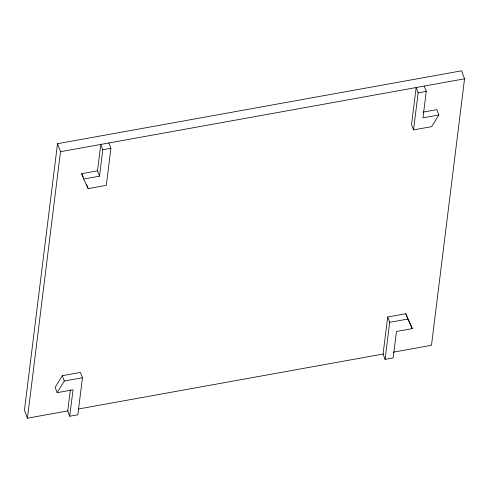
<?xml version="1.0" encoding="UTF-8"?>
<svg xmlns="http://www.w3.org/2000/svg" width="489" height="489" viewBox="0 0 489 489"><rect width="100%" height="100%" fill="white"/><g stroke="black" fill="none" stroke-linecap="round" stroke-linejoin="round"><path stroke-width="0.73" d="M393.193 352.202L431.494 345.295L464.55 78.808L461.561 70.813L57.506 143.705L24.45 410.192L27.439 418.187L67.995 410.87M27.439 418.187L60.495 151.7L57.506 143.705M70.361 389.782L67.739 410.919L69.731 416.249L77.849 414.782L82.439 377.752L80.447 372.422L62.305 375.693L55.165 387.361L57.158 392.691L73.008 389.831L69.731 416.249M97.519 170.844L100.795 144.432L102.788 149.762L99.511 176.181L83.662 179.035L81.669 173.705L97.519 170.844L99.511 176.181M108.906 142.971L110.899 148.301L106.309 185.331L88.161 188.607L83.662 179.035M387.679 316.994L383.083 354.03L385.075 359.36L393.193 357.899L396.469 331.481L412.319 328.62L405.821 313.724L387.679 316.994L389.672 322.324L385.075 359.36M413.535 129.909L418.132 92.873L416.139 87.543L411.542 124.579L413.535 129.909L431.683 126.639L438.816 114.97L436.824 109.634L423.138 112.103M424.25 86.082L426.243 91.412L422.967 117.825L438.816 114.97M57.158 392.691L64.297 381.023L82.439 377.752M60.495 151.7L464.55 78.808M102.788 149.762L110.899 148.301M418.132 92.873L426.243 91.412M389.672 322.324L407.814 319.054L412.319 328.62M78.509 408.975L383.431 353.969M81.669 173.705L83.277 177.122M405.821 313.724L407.814 319.054M86.669 184.61L88.161 188.607M62.305 375.693L64.297 381.023"/></g></svg>
